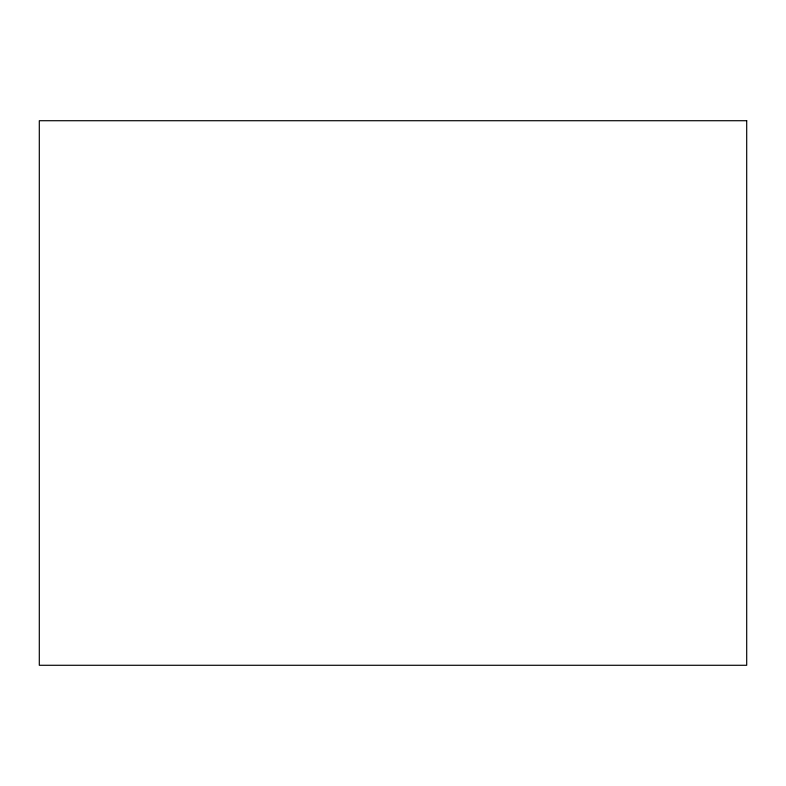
<?xml version="1.0" encoding="UTF-8"?>
<svg xmlns="http://www.w3.org/2000/svg" width="786" height="786" viewBox="0 0 786 786"><rect width="100%" height="100%" fill="white"/><g stroke="black" fill="none" stroke-linecap="round" stroke-linejoin="round"><path stroke-width="1.18" d="M746.7 120.72L39.3 120.72L39.3 665.28L746.7 665.28L746.7 120.72"/></g></svg>
